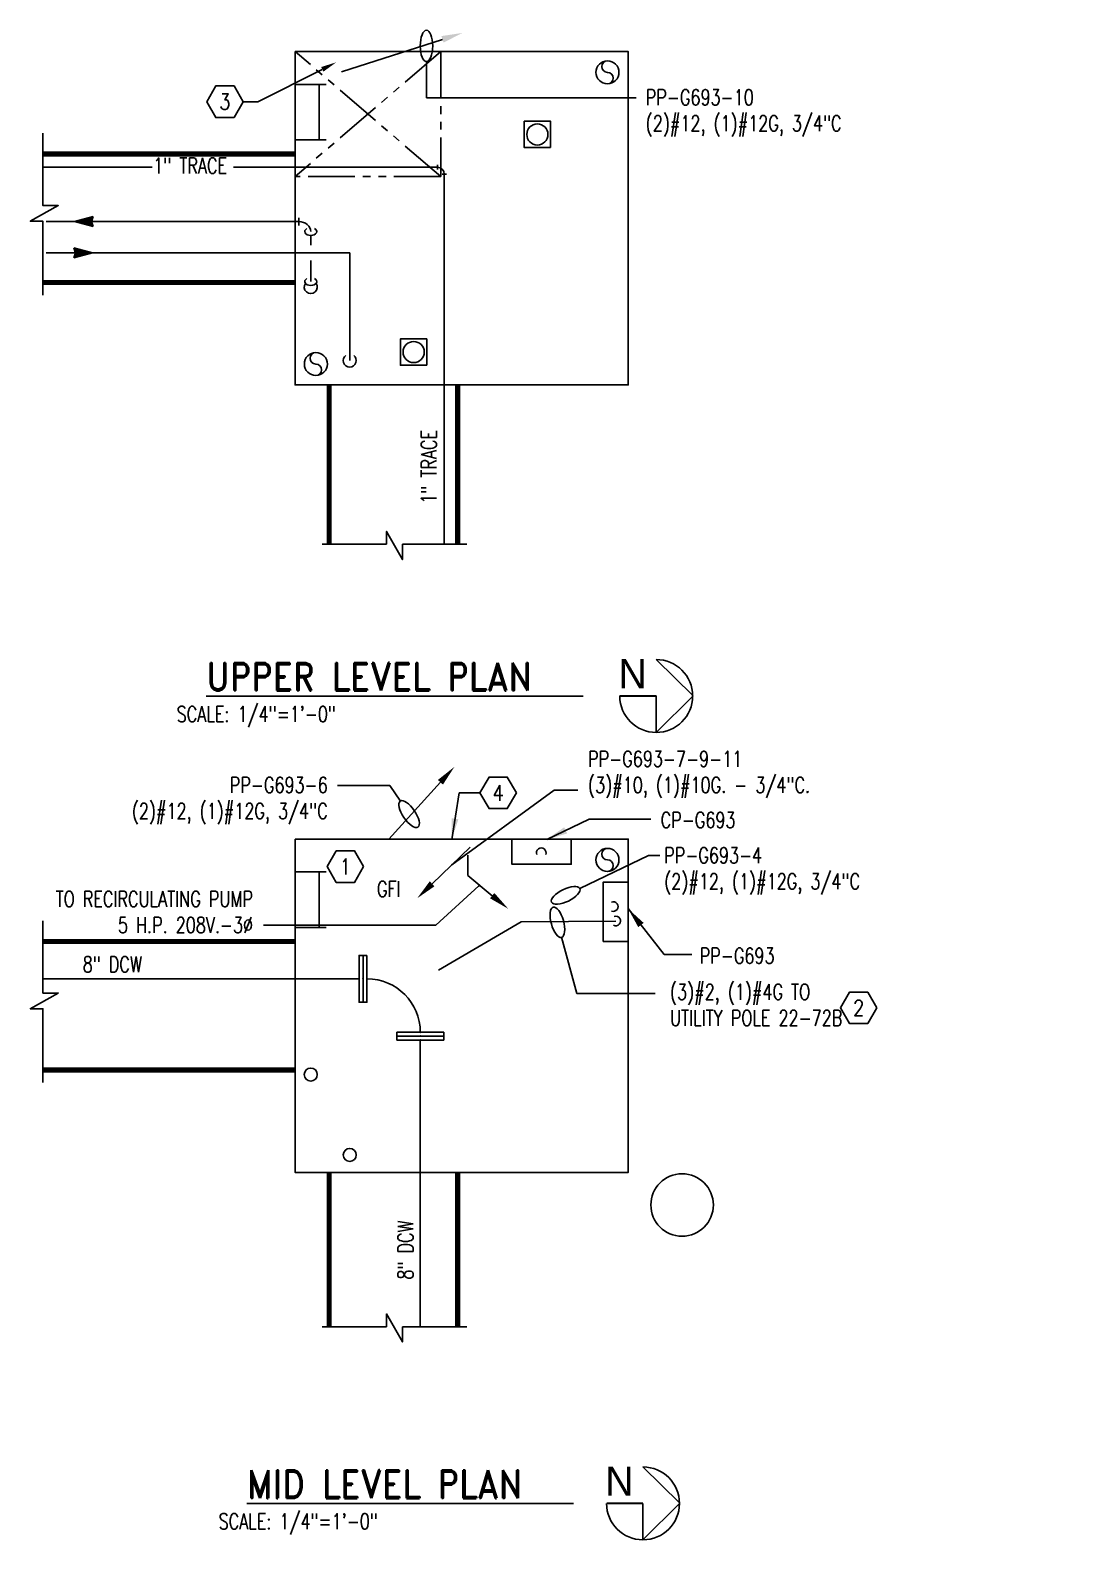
# Model space of a CAD drawing. Header units: inches. Extents: x 422 to 5092, y -339 to 887.
# Drawn here: x 2637.8 to 2938.1, y -339.5 to 95.3 of the extents above; entities that cross this region are included whole.
import ezdxf
from ezdxf import colors
from ezdxf.entities.mleader import LeaderData, LeaderLine
from ezdxf.enums import TextEntityAlignment as Align
from ezdxf.math import Vec2, Vec3

# ---------------------------------------------------------------- set-up
doc = ezdxf.new("R2010")
doc.units = ezdxf.units.IN
doc.header["$LTSCALE"] = 48
doc.header["$MEASUREMENT"] = 0
doc.linetypes.add('DOY01.233700-H6-3-3 Vlt (After 95% submttl)$0$HWSS', pattern=[0.515625, 0.28125, -0.046875, 0.046875, -0.046875, 0.046875, -0.046875])
for name, color, linetype in [('DOY01.233700-E-H6-3-3 Vlt (After 95% submttl)$0$E-LIGHTS AND POWER', 91, 'Continuous'), ('DOY01.233700-E-H6-3-3 Vlt (After 95% submttl)$0$E-LITE-IDEN', 41, 'Continuous'), ('DOY01.233700-E-H6-3-3 Vlt (After 95% submttl)$0$E-LITE-WIRE', 40, 'Continuous'), ('DOY01.233700-E-H6-3-3 Vlt (After 95% submttl)$0$E-POWR-IDEN', 71, 'Continuous'), ('DOY01.233700-E-H6-3-3 Vlt (After 95% submttl)$0$E-POWR-PANL', 140, 'Continuous'), ('DOY01.233700-E-H6-3-3 Vlt (After 95% submttl)$0$E-POWR-WIRE', 80, 'Continuous'), ('DOY01.233700-H6-3-3 Vlt (After 95% submttl)$0$E-POWR', 253, 'Continuous'), ('DOY01.233700-H6-3-3 Vlt (After 95% submttl)$0$EXST-BLDG', 253, 'Continuous'), ('DOY01.233700-H6-3-3 Vlt (After 95% submttl)$0$EXST-PIPE', 253, 'Continuous'), ('DOY01.233700-H6-3-3 Vlt (After 95% submttl)$0$EXST-UTLD', 253, 'Continuous'), ('DOY01.233700-H6-3-3 Vlt (After 95% submttl)$0$MU-DCW-PIPE', 253, 'Continuous'), ('DOY01.233700-H6-3-3 Vlt (After 95% submttl)$0$MU-PCR-PIPE', 253, 'Continuous'), ('DOY01.233700-H6-3-3 Vlt (After 95% submttl)$0$MU-PCR-VALV', 253, 'Continuous'), ('DOY01.233700-H6-3-3 Vlt (After 95% submttl)$0$MU-STEM-PIPE', 253, 'Continuous'), ('DOY01.233700-H6-3-3 Vlt (After 95% submttl)$0$MU-STEM-VALV', 253, 'Continuous'), ('DOY01.233700-H6-3-3 Vlt (After 95% submttl)$0$new-vault', 253, 'Continuous'), ('DOY01.233700-H6-3-3 Vlt (After 95% submttl)$0$TITLES', 111, 'Continuous')]:
    doc.layers.add(name, color=color, linetype=linetype)
doc.layers.add('DOY01.233700-E-H6-3-3 Vlt (After 95% submttl)$0$E-LITE', color=50, linetype='Continuous', lineweight=50)
doc.styles.add('DOY01.233700-E-H6-3-3 Vlt (After 95% submttl)$0$Note', font='romans.shx', dxfattribs={"width": 0.85})
doc.styles.add('DOY01.233700-E-H6-3-3 Vlt (After 95% submttl)$0$RomanS', font='romans.shx', dxfattribs={"width": 0.75})
doc.styles.add('DOY01.233700-H6-3-3 Vlt (After 95% submttl)$0$AU145S00', font='19', dxfattribs={"height": 12})
doc.styles.add('DOY01.233700-H6-3-3 Vlt (After 95% submttl)$0$ROMAND', font='romand.shx', dxfattribs={"width": 0.9})
doc.styles.add('DOY01.233700-H6-3-3 Vlt (After 95% submttl)$0$RomanS', font='romans.shx', dxfattribs={"width": 0.75})
doc.styles.get("Standard").update_dxf_attribs({"font": 'romans.shx', "width": 0.85})
doc.dimstyles.new('DOY01.233700-E-H6-3-3 Vlt (After 95% submttl)$0$FH_Arrow_Leader', dxfattribs={"dimscale": 96, "dimtxt": 0.09375, "dimasz": 0.125, "dimexe": 0.0625, "dimexo": 0.0625, "dimgap": 0.09, "dimtad": 0, "dimtih": 1, "dimtoh": 1, "dimdec": 4, "dimzin": 0, "dimdsep": 46, "dimlunit": 4, "dimtxsty": 'DOY01.233700-E-H6-3-3 Vlt (After 95% submttl)$0$RomanS', "dimcen": 0.09, "dimadec": 0, "dimazin": 0, "dimtfac": 1, "dimtdec": 4, "dimtofl": 0, "dimtmove": 0, "dimatfit": 3, "dimfxl": 1, "dimtolj": 1, "dimtzin": 0, "dimarcsym": 0})
doc.dimstyles.new('DOY01.233700-E-H6-3-3 Vlt (After 95% submttl)$0$FH_Ellipse_Leader', dxfattribs={"dimscale": 96, "dimtxt": 0.09375, "dimasz": 0.06, "dimexe": 0.1875, "dimexo": 0.0625, "dimgap": 0.0625, "dimtad": 1, "dimtoh": 1, "dimdec": 4, "dimlfac": 96, "dimrnd": 0.03125, "dimzin": 0, "dimdsep": 46, "dimlunit": 4, "dimtxsty": 'DOY01.233700-E-H6-3-3 Vlt (After 95% submttl)$0$RomanS', "dimcen": 0.09375, "dimclrd": 256, "dimclre": 256, "dimclrt": 256, "dimadec": 0, "dimazin": 0, "dimtfac": 1, "dimtdec": 4, "dimtofl": 0, "dimtmove": 0, "dimatfit": 3, "dimldrblk": 'DOY01.233700-E-H6-3-3 Vlt (After 95% submttl)$0$ELL', "dimfxl": 0.1875, "dimtolj": 1, "dimtzin": 0, "dimarcsym": 0})
doc.dimstyles.new('DOY01.233700-E-H6-3-3 Vlt (After 95% submttl)$0$Standard', dxfattribs={"dimtxt": 0.09375, "dimasz": 0.09375, "dimexe": 0.0625, "dimexo": 0.0625, "dimgap": 0.03125, "dimtad": 1, "dimdec": 8, "dimzin": 0, "dimdsep": 46, "dimlunit": 4, "dimtxsty": 'DOY01.233700-E-H6-3-3 Vlt (After 95% submttl)$0$RomanS', "dimcen": 0.09, "dimclrd": 254, "dimclre": 254, "dimclrt": 256, "dimadec": 0, "dimazin": 0, "dimtfac": 1, "dimtdec": 8, "dimtofl": 0, "dimtmove": 0, "dimatfit": 3, "dimfxl": 1, "dimtolj": 1, "dimtzin": 0, "dimlwd": -1, "dimlwe": -1, "dimarcsym": 0})

# ---------------------------------------------------------------- blocks, each defined once
blk = doc.blocks.new('DOY01.233700-E-H6-3-3 Vlt (After 95% submttl)$0$A$C7CD956E1')
at = {"layer": 'DOY01.233700-E-H6-3-3 Vlt (After 95% submttl)$0$E-LIGHTS AND POWER'}
blk.add_lwpolyline([(2.53, -2.53), (2.53, 2.53), (-2.53, 2.53), (-2.53, -2.53)], close=True, dxfattribs=at)
blk.add_circle((0, 0), 2.03, dxfattribs=at)
blk = doc.blocks.new('DOY01.233700-E-H6-3-3 Vlt (After 95% submttl)$0$ELL')
blk.add_ellipse((0, 0), major_axis=(-1.005, 0), ratio=0.397545)
blk = doc.blocks.new('DOY01.233700-E-H6-3-3 Vlt (After 95% submttl)$0$Anno_Hexagon_na')
at = {"color": 0, "linetype": 'ByBlock', "lineweight": -2}
blk.add_lwpolyline([(1.167, 0), (0.583, 1.01), (-0.583, 1.01), (-1.167, 0), (-0.583, -1.01), (0.583, -1.01)], close=True, dxfattribs=at)
at = {"color": 0, "linetype": 'ByBlock', "lineweight": -2, "style": 'DOY01.233700-E-H6-3-3 Vlt (After 95% submttl)$0$Note', "width": 0.85}
blk.add_attdef('ID', text='', height=1, dxfattribs=at).set_placement((0, 0), align=Align.MIDDLE)
blk = doc.blocks.new('DOY01.233700-E-H6-3-3 Vlt (After 95% submttl)$0$Anno_Hexagon')
at = {"color": 0, "linetype": 'ByBlock', "lineweight": -2}
blk.add_lwpolyline([(1.167, 0), (0.583, 1.01), (-0.583, 1.01), (-1.167, 0), (-0.583, -1.01), (0.583, -1.01)], close=True, dxfattribs=at)
at = {"color": 0, "linetype": 'ByBlock', "lineweight": -2, "style": 'DOY01.233700-E-H6-3-3 Vlt (After 95% submttl)$0$Note', "width": 0.85}
blk.add_attdef('ID', text='', height=1, dxfattribs=at).set_placement((0, 0), align=Align.MIDDLE)
blk = doc.blocks.new('DOY01.233700-H6-3-3 Vlt (After 95% submttl)$0$8blndflg')
blk.add_lwpolyline([(1.125, 6.75), (0, 6.75), (0, -6.75), (1.125, -6.75)], close=True)
at = {"color": 252}
for p in [(0, 0), (1.125, 0)]:
    blk.add_point(p, dxfattribs=at)
blk = doc.blocks.new('DOY01.233700-H6-3-3 Vlt (After 95% submttl)$0$FLOWAR')
for p, q in [((0, 0), (5.41, 1.44, 35.76)), ((0, 0), (5.41, -1.44, 35.76)), ((5.41, 1.44, 35.76), (4.88, -0.03, 35.76)), ((5.41, -1.44, 35.76), (4.88, 0.03, 35.76))]:
    blk.add_line(p, q)
for points in [[(0, 0), (5.41, 1.44), (4.89, 0), (5.41, 1.44)], [(0, 0), (5.41, -1.44), (4.89, 0), (5.41, -1.44)]]:
    blk.add_solid(points)
blk = doc.blocks.new('DOY01.233700-H6-3-3 Vlt (After 95% submttl)')
at = {"layer": 'DOY01.233700-H6-3-3 Vlt (After 95% submttl)$0$E-POWR'}
blk.add_lwpolyline([(2793.66493534, -144.90763824), (2793.66493534, -137.66257198), (2776.60106924, -137.66257198), (2776.60106924, -144.90763824)], close=True, dxfattribs=at)
at = {"layer": 'DOY01.233700-H6-3-3 Vlt (After 95% submttl)$0$EXST-BLDG'}
for points in [[(2641.50659765, 65.60447762), (2641.50659765, 44.76698157), (2645.90018693, 44.76698157), (2637.83122006, 40.22573852), (2641.50659765, 40.22573852), (2641.50659765, 18.97177873)], [(2641.50659765, -161.17559739), (2641.50659765, -182.01309345), (2645.90018693, -182.01309345), (2637.83122006, -186.5543365), (2641.50659765, -186.5543365), (2641.50659765, -207.80829629)]]:
    blk.add_lwpolyline(points, dxfattribs=at)
at = {"layer": 'DOY01.233700-H6-3-3 Vlt (After 95% submttl)$0$EXST-PIPE'}
for p, q in [((2755.11859659, 55.78156554), (2641.45479088, 55.78156554)), ((2755.11859659, 55.12406554), (2755.11859659, 56.43906554)), ((2756.46109659, 53.78156554), (2757.77609659, 53.78156554)), ((2757.11859659, 53.78156554), (2757.11859659, -52.77858994)), ((2732.57953409, -177.91257198), (2641.45479088, -177.91257198)), ((2750.20453409, -195.53757198), (2750.20453409, -278.08993473))]:
    blk.add_line(p, q, dxfattribs=at)
for centre, radius in [((2755.11859659, 53.78156554), 2), ((2734.82953409, -193.28757198), 15.375)]:
    blk.add_arc(centre, radius, 0, 90, dxfattribs=at)
at = {"layer": 'DOY01.233700-H6-3-3 Vlt (After 95% submttl)$0$EXST-UTLD'}
for p, q in [((2714.10924224, 60.11750304), (2641.45479088, 60.11750304)), ((2714.10924224, 59.91750304), (2641.45479088, 59.91750304)), ((2714.10924224, 59.71750304), (2641.45479088, 59.71750304)), ((2714.10924224, 59.51750304), (2641.45479088, 59.51750304)), ((2714.10924224, 59.31750304), (2641.45479088, 59.31750304)), ((2714.10924224, 59.11750304), (2641.45479088, 59.11750304)), ((2714.10924224, 23.11750304), (2641.45479088, 23.11750304)), ((2714.10924224, 22.91750304), (2641.45479088, 22.91750304)), ((2714.10924224, 22.71750304), (2641.45479088, 22.71750304)), ((2714.10924224, 22.51750304), (2641.45479088, 22.51750304)), ((2714.10924224, 22.31750304), (2641.45479088, 22.31750304)), ((2714.10924224, 22.11750304), (2641.45479088, 22.11750304)), ((2723.45453409, -6.88249696), (2723.45453409, -52.77858994)), ((2723.65453409, -6.88249696), (2723.65453409, -52.77858994)), ((2723.85453409, -6.88249696), (2723.85453409, -52.77858994)), ((2724.05453409, -6.88249696), (2724.05453409, -52.77858994)), ((2724.25453409, -6.88249696), (2724.25453409, -52.77858994)), ((2724.45453409, -6.88249696), (2724.45453409, -52.77858994)), ((2760.45453409, -6.88249696), (2760.45453409, -52.77858994)), ((2760.65453409, -6.88249696), (2760.65453409, -52.77858994)), ((2760.85453409, -6.88249696), (2760.85453409, -52.77858994)), ((2761.05453409, -6.88249696), (2761.05453409, -52.77858994)), ((2761.25453409, -6.88249696), (2761.25453409, -52.77858994)), ((2761.45453409, -6.88249696), (2761.45453409, -52.77858994)), ((2714.10924224, -166.66257198), (2641.45479088, -166.66257198)), ((2714.10924224, -166.86257198), (2641.45479088, -166.86257198)), ((2714.10924224, -167.06257198), (2641.45479088, -167.06257198)), ((2714.10924224, -167.26257198), (2641.45479088, -167.26257198)), ((2714.10924224, -167.46257198), (2641.45479088, -167.46257198)), ((2714.10924224, -167.66257198), (2641.45479088, -167.66257198)), ((2714.10924224, -203.66257198), (2641.45479088, -203.66257198)), ((2714.10924224, -203.86257198), (2641.45479088, -203.86257198)), ((2714.10924224, -204.06257198), (2641.45479088, -204.06257198)), ((2714.10924224, -204.26257198), (2641.45479088, -204.26257198)), ((2714.10924224, -204.46257198), (2641.45479088, -204.46257198)), ((2714.10924224, -204.66257198), (2641.45479088, -204.66257198)), ((2723.45453409, -233.66257198), (2723.45453409, -278.08993473)), ((2723.65453409, -233.66257198), (2723.65453409, -278.08993473)), ((2723.85453409, -233.66257198), (2723.85453409, -278.08993473)), ((2724.05453409, -233.66257198), (2724.05453409, -278.08993473)), ((2724.25453409, -233.66257198), (2724.25453409, -278.08993473)), ((2724.45453409, -233.66257198), (2724.45453409, -278.08993473)), ((2760.45453409, -233.66257198), (2760.45453409, -278.08993473)), ((2760.65453409, -233.66257198), (2760.65453409, -278.08993473)), ((2760.85453409, -233.66257198), (2760.85453409, -278.08993473)), ((2761.05453409, -233.66257198), (2761.05453409, -278.08993473)), ((2761.25453409, -233.66257198), (2761.25453409, -278.08993473)), ((2761.45453409, -233.66257198), (2761.45453409, -278.08993473))]:
    blk.add_line(p, q, dxfattribs=at)
for points in [[(2641.45479088, 39.1669931), (2641.45479088, 19.99286114)], [(2745.0452672, -52.77858994), (2745.0452672, -57.17217922), (2740.50402415, -49.10321235), (2740.50402415, -52.77858994)], [(2721.97011536, -52.77858994), (2740.50402415, -52.77858994)], [(2745.0452672, -52.77858994), (2763.579176, -52.77858994)], [(2721.97011536, -278.08993473), (2740.50402415, -278.08993473)], [(2745.0452672, -278.08993473), (2745.0452672, -282.483524), (2740.50402415, -274.41455713), (2740.50402415, -278.08993473)], [(2745.0452672, -278.08993473), (2763.579176, -278.08993473)]]:
    blk.add_lwpolyline(points, dxfattribs=at)
at = {"layer": 'DOY01.233700-H6-3-3 Vlt (After 95% submttl)$0$MU-DCW-PIPE'}
blk.add_circle((2825.60232212, -243.04030772), 9, dxfattribs=at)
at = {"layer": 'DOY01.233700-H6-3-3 Vlt (After 95% submttl)$0$MU-PCR-PIPE'}
for p, q in [((2642.41519689, 40.11750304), (2715.24172665, 40.11750304)), ((2718.64545342, 36.15348963), (2718.64545342, 33.30718201)), ((2718.64545342, 28.92782407), (2718.64545342, 22.86338335))]:
    blk.add_line(p, q, dxfattribs=at)
at = {"layer": 'DOY01.233700-H6-3-3 Vlt (After 95% submttl)$0$MU-PCR-VALV'}
blk.add_line((2715.24172665, 39.01293506), (2715.24172665, 41.22207102), dxfattribs=at)
blk.add_circle((2718.64545342, -205.48907579), 1.875, dxfattribs=at)
blk.add_arc((2718.64545342, 21.29099923), 1.875, 145.7991284611, 34.2008715389, dxfattribs=at)
for centre, major_axis, ratio, start_param, end_param in [((2715.24172665, 37.27229167), (-3.40372677, 0), 0.8359106243, 3.1415926536, 4.7123889804), ((2718.64545342, 37.27229167), (1.75, 0), 0.6393154507, 2.2444862085, 7.1802917523), ((2718.64545342, 22.86338335), (1.75, 0), 0.6393154507, 2.2444862085, 7.1802917523)]:
    blk.add_ellipse(centre, major_axis=major_axis, ratio=ratio, start_param=start_param, end_param=end_param, dxfattribs=at)
at = {"layer": 'DOY01.233700-H6-3-3 Vlt (After 95% submttl)$0$MU-STEM-PIPE'}
for p, q in [((2642.41519689, 31.11750304), (2729.87671623, 31.11750304)), ((2729.87671623, 31.11750304), (2729.87671623, 0.13874642))]:
    blk.add_line(p, q, dxfattribs=at)
at = {"layer": 'DOY01.233700-H6-3-3 Vlt (After 95% submttl)$0$MU-STEM-VALV'}
blk.add_circle((2729.87671623, -228.6413286), 1.875, dxfattribs=at)
blk.add_arc((2729.87671623, 0.13874642), 1.875, 128.2210877325, 51.7789122675, dxfattribs=at)
at = {"layer": 'DOY01.233700-H6-3-3 Vlt (After 95% submttl)$0$new-vault', "linetype": 'DOY01.233700-H6-3-3 Vlt (After 95% submttl)$0$HWSS'}
for p, q in [((2756.10924224, 53.11750304), (2714.10924224, 89.11750304)), ((2756.10924224, 89.11750304), (2714.10924224, 53.11750304))]:
    blk.add_line(p, q, dxfattribs=at)
at = {"layer": 'DOY01.233700-H6-3-3 Vlt (After 95% submttl)$0$new-vault'}
for p, q in [((2721.10924224, 79.66314073), (2721.10924224, 63.66314073)), ((2721.10924224, -147.11693429), (2721.10924224, -163.11693429))]:
    blk.add_line(p, q, dxfattribs=at)
for points in [[(2714.10924224, 89.11750304), (2714.10924224, -6.88249696), (2810.10924224, -6.88249696), (2810.10924224, 89.11750304)], [(2714.10924224, -137.66257198), (2714.10924224, -233.66257198), (2810.10924224, -233.66257198), (2810.10924224, -137.66257198)]]:
    blk.add_lwpolyline(points, close=True, dxfattribs=at)
at = {"layer": 'DOY01.233700-H6-3-3 Vlt (After 95% submttl)$0$new-vault', "linetype": 'DOY01.233700-H6-3-3 Vlt (After 95% submttl)$0$HWSS'}
blk.add_lwpolyline([(2756.10924224, 53.11750304), (2714.10924224, 53.11750304), (2714.10924224, 89.11750304), (2756.10924224, 89.11750304)], close=True, dxfattribs=at)
at = {"layer": 'DOY01.233700-H6-3-3 Vlt (After 95% submttl)$0$new-vault'}
for points in [[(2804.10924224, 86.43000304, 1), (2804.10924224, 83.11750304, -1), (2804.10924224, 79.80500304, -1)], [(2720.10924224, 2.43000304, 1), (2720.10924224, -0.88249696, -1), (2720.10924224, -4.19499696, -1)], [(2804.10924224, -140.35007198, 1), (2804.10924224, -143.66257198, -1), (2804.10924224, -146.97507198, -1)]]:
    blk.add_lwpolyline(points, format="xyb", dxfattribs=at)
for points in [[(2723.10924224, 79.66314073), (2714.10924224, 79.66314073)], [(2714.10924224, 63.66314073), (2723.10924224, 63.66314073)], [(2723.10924224, -147.11693429), (2714.10924224, -147.11693429)], [(2714.10924224, -163.11693429), (2723.10924224, -163.11693429)]]:
    blk.add_lwpolyline(points, dxfattribs=at)
for centre in [(2804.10924224, 83.11750304), (2720.10924224, -0.88249696), (2804.10924224, -143.66257198)]:
    blk.add_circle(centre, 3.3125, dxfattribs=at)
at = {"layer": 'DOY01.233700-H6-3-3 Vlt (After 95% submttl)$0$TITLES'}
for p, q in [((2818.14937623, -85.9826067), (2828.74613568, -96.41237988)), ((2818.14937623, -106.96186241), (2828.74613568, -96.41237988)), ((2818.14937623, -106.96186241), (2818.14937623, -96.47223456)), ((2814.33913597, -318.48043439), (2824.93589542, -328.91020756)), ((2814.33913597, -339.4596901), (2824.93589542, -328.91020756)), ((2814.33913597, -339.4596901), (2814.33913597, -328.97006225))]:
    blk.add_line(p, q, dxfattribs=at)
at = {"layer": 'DOY01.233700-H6-3-3 Vlt (After 95% submttl)$0$TITLES', "const_width": 0.6125}
for points in [[(2807.65974838, -96.47223456), (2818.14937623, -96.47223456)], [(2803.84950812, -328.97006225), (2814.33913597, -328.97006225)]]:
    blk.add_lwpolyline(points, dxfattribs=at)
at = {"layer": 'DOY01.233700-H6-3-3 Vlt (After 95% submttl)$0$TITLES'}
for centre in [(2818.14937623, -96.47223456), (2814.33913597, -328.97006225)]:
    blk.add_arc(centre, 10.48962785, 180, 90, dxfattribs=at)
at = {"layer": 'DOY01.233700-H6-3-3 Vlt (After 95% submttl)$0$EXST-PIPE'}
for p in [(2732.57953409, -177.91257198), (2733.70453409, -177.91257198)]:
    blk.add_blockref('DOY01.233700-H6-3-3 Vlt (After 95% submttl)$0$8blndflg', p, dxfattribs=at)
at = {"layer": 'DOY01.233700-H6-3-3 Vlt (After 95% submttl)$0$EXST-PIPE', "rotation": 90}
for p in [(2750.20453409, -194.41257198), (2750.20453409, -195.53757198)]:
    blk.add_blockref('DOY01.233700-H6-3-3 Vlt (After 95% submttl)$0$8blndflg', p, dxfattribs=at)
at = {"layer": 'DOY01.233700-H6-3-3 Vlt (After 95% submttl)$0$MU-PCR-VALV'}
blk.add_blockref('DOY01.233700-H6-3-3 Vlt (After 95% submttl)$0$FLOWAR', (2650.57583617, 40.11750304), dxfattribs=at)
at = {"layer": 'DOY01.233700-H6-3-3 Vlt (After 95% submttl)$0$MU-STEM-VALV', "rotation": 180}
blk.add_blockref('DOY01.233700-H6-3-3 Vlt (After 95% submttl)$0$FLOWAR', (2655.79998694, 31.11750304), dxfattribs=at)
at = {"layer": 'DOY01.233700-H6-3-3 Vlt (After 95% submttl)$0$EXST-PIPE', "insert": (2652.98450668, -171.47909851), "char_height": 4.5, "width": 31.1325970763, "attachment_point": 1, "style": 'DOY01.233700-H6-3-3 Vlt (After 95% submttl)$0$RomanS'}
blk.add_mtext('8" DCW', dxfattribs=at)
at = {"layer": 'DOY01.233700-H6-3-3 Vlt (After 95% submttl)$0$EXST-PIPE', "insert": (2743.6878188, -264.53019599), "char_height": 4.5, "width": 31.1325970763, "attachment_point": 1, "rotation": 90, "style": 'DOY01.233700-H6-3-3 Vlt (After 95% submttl)$0$RomanS'}
blk.add_mtext('8" DCW', dxfattribs=at)
at = {"layer": 'DOY01.233700-H6-3-3 Vlt (After 95% submttl)$0$TITLES', "style": 'DOY01.233700-H6-3-3 Vlt (After 95% submttl)$0$ROMAND', "width": 0.9}
for s, p in [('%%UUPPER LEVEL PLAN   ', (2742.84526628, -94.93046513)), ('%%UMID LEVEL PLAN   ', (2747.30920179, -327.42829281))]:
    blk.add_text(s, height=8, dxfattribs=at).set_placement(p, align=Align.CENTER)
at = {"layer": 'DOY01.233700-H6-3-3 Vlt (After 95% submttl)$0$TITLES', "style": 'DOY01.233700-H6-3-3 Vlt (After 95% submttl)$0$AU145S00'}
for p in [(2807.29153315, -94.2628475), (2803.48129289, -326.76067519)]:
    blk.add_text('N', height=8.4, dxfattribs=at).set_placement(p)
at = {"layer": 'DOY01.233700-H6-3-3 Vlt (After 95% submttl)$0$TITLES', "style": 'DOY01.233700-H6-3-3 Vlt (After 95% submttl)$0$RomanS', "width": 0.75}
for p in [(2680.0443273, -103.93571975), (2692.1185794, -336.40793893)]:
    blk.add_text('SCALE: 1/4"=1\'-0"', height=4.5, dxfattribs=at).set_placement(p)
for points in [[(2673.00271841, 52.85633254), (2696.38664698, 52.85633254), (2696.38664698, 58.7759754), (2673.00271841, 58.7759754)], [(2756.04382959, -41.40667988), (2756.04382959, -18.02275131), (2750.12418674, -18.02275131), (2750.12418674, -41.40667988)]]:
    blk.add_wipeout(points).dxf.layer = 'DOY01.233700-H6-3-3 Vlt (After 95% submttl)$0$EXST-PIPE'
at = {"layer": 'DOY01.233700-H6-3-3 Vlt (After 95% submttl)$0$EXST-PIPE', "insert": (2673.28396841, 58.4947254), "char_height": 4.5, "width": 32.5419381815, "attachment_point": 1, "style": 'DOY01.233700-H6-3-3 Vlt (After 95% submttl)$0$RomanS'}
blk.add_mtext('1" TRACE', dxfattribs=at)
at = {"layer": 'DOY01.233700-H6-3-3 Vlt (After 95% submttl)$0$EXST-PIPE', "insert": (2750.40543674, -41.12542988), "char_height": 4.5, "width": 32.5419381815, "attachment_point": 1, "rotation": 90, "style": 'DOY01.233700-H6-3-3 Vlt (After 95% submttl)$0$RomanS'}
blk.add_mtext('1" TRACE', dxfattribs=at)
blk = doc.blocks.new('DOY01.233700-E-H6-3-3 Vlt (After 95% submttl)')
at = {"layer": 'DOY01.233700-E-H6-3-3 Vlt (After 95% submttl)$0$E-LITE-WIRE'}
for points in [[(2727.22, 83.57, 0, 0, 0.23714), (2748.28, 6.36, 0, 1.5, 0), (2748.28, 6.36, 0, 0, 0)], [(2783.92, 61.43, 0, 0, -0.19074), (2752.08, 2.56, 0, 1.5, 0), (2752.08, 2.56, 0, 0, 0)]]:
    blk.add_lwpolyline(points, format="xyseb", dxfattribs=at)
at = {"layer": 'DOY01.233700-E-H6-3-3 Vlt (After 95% submttl)$0$E-POWR-WIRE'}
blk.add_lwpolyline([(2805.8, -157.12, 0, 0, -0.437501), (2785.13, -141.62, 0, 0.15, 0), (2785.13, -141.62, 0, 0, 0)], format="xyseb", dxfattribs=at)
for centre, start, end in [((2785.04, -141.62), 337.6945, 202.3055), ((2805.8, -157.12), 247.6945, 112.3055), ((2806.49, -161.28), 243.0071, 107.618)]:
    blk.add_arc(centre, 1.38, start, end, dxfattribs=at)
at = {"layer": 'DOY01.233700-E-H6-3-3 Vlt (After 95% submttl)$0$E-LITE', "xscale": 1.5, "yscale": 1.5, "zscale": 1.5}
for p in [(2783.92, 65.23), (2748.28, 2.56)]:
    blk.add_blockref('DOY01.233700-E-H6-3-3 Vlt (After 95% submttl)$0$A$C7CD956E1', p, dxfattribs=at)
at = {"layer": 'DOY01.233700-E-H6-3-3 Vlt (After 95% submttl)$0$E-POWR-IDEN', "xscale": 4.5, "yscale": 4.5, "zscale": 4.5}
for p, values in [((2728.63, -145.61), {'ID': '1'}), ((2876.46, -186.28), {'ID': '2'})]:
    blk.add_blockref('DOY01.233700-E-H6-3-3 Vlt (After 95% submttl)$0$Anno_Hexagon', p, dxfattribs=at).add_auto_attribs(values)
at = {"layer": 'DOY01.233700-E-H6-3-3 Vlt (After 95% submttl)$0$E-LITE-IDEN', "insert": (2815.14, 78.17), "char_height": 4.5, "attachment_point": 1, "style": 'DOY01.233700-E-H6-3-3 Vlt (After 95% submttl)$0$RomanS'}
blk.add_mtext('PP-G693-10\\P(2)#12, (1)#12G, 3/4"C', dxfattribs=at)
at = {"layer": 'DOY01.233700-E-H6-3-3 Vlt (After 95% submttl)$0$E-POWR-IDEN', "char_height": 4.5, "style": 'DOY01.233700-E-H6-3-3 Vlt (After 95% submttl)$0$RomanS'}
for s, insert, attachment_point in [('PP-G693-6\\P(2)#12, (1)#12G, 3/4"C', (2723.53, -119.85), 3), ('CP-G693', (2819.43, -129.95), 1), ('PP-G693-4\\P(2)#12, (1)#12G, 3/4"C', (2820.46, -140.11), 1), ('GFI', (2737.72, -149.81), 1), ('PP-G693', (2830.68, -169.03), 1)]:
    blk.add_mtext(s, dxfattribs=dict(at, insert=insert, attachment_point=attachment_point))
at = {"layer": 'DOY01.233700-E-H6-3-3 Vlt (After 95% submttl)$0$E-LITE-IDEN'}
ml = blk.add_multileader_mtext('Standard', dxfattribs=at)
ml.set_content('')
ml.set_leader_properties()
ml.set_arrow_properties(name='DOY01.233700-E-H6-3-3 Vlt (After 95% submttl)$0$ELL')
ml.build(insert=Vec2(0, 0))
ml.multileader.update_dxf_attribs({"dogleg_length": 0.125, "arrow_head_size": 4.5, "scale": 48})
ctx = ml.context
ctx.base_point, ctx.scale, ctx.char_height, ctx.arrow_head_size, ctx.landing_gap_size, ctx.plane_origin = Vec3(2812.36, 75.78), 48, 4.5, 4.5, 4.32, Vec3(1759.06, 232.64)
notes = []
notes.append((ctx, [(0, (1, 1, 0), (2751.97, 75.78), (1, 0), 60.39, [(0, [(2751.97, 90.73)], 0, [])])]))
ctx.mtext, ml.multileader.dxf.content_type = None, 0
at = {"layer": 'DOY01.233700-E-H6-3-3 Vlt (After 95% submttl)$0$E-LITE-WIRE'}
ml = blk.add_multileader_mtext('Standard', dxfattribs=at)
ml.set_content('')
ml.set_leader_properties()
ml.build(insert=Vec2(0, 0))
ml.multileader.update_dxf_attribs({"dogleg_length": 0.125, "arrow_head_size": 6, "scale": 48})
ctx = ml.context
ctx.base_point, ctx.scale, ctx.char_height, ctx.arrow_head_size, ctx.landing_gap_size, ctx.plane_origin = Vec3(2727.46, 83.24), 48, 4.5, 6, 4.32, Vec3(1779.9, 243.93)
notes.append((ctx, [(0, (1, 1, 0), (2727.46, 83.24), (-1, 0), 0.00146, [(0, [(2762.3, 94.46)], 0, [])])]))
ctx.mtext, ml.multileader.dxf.content_type = None, 0
at = {"layer": 'DOY01.233700-E-H6-3-3 Vlt (After 95% submttl)$0$E-POWR-IDEN'}
for points, dimstyle, override in [([(2786.65, -137.75), (2798.84, -131.96), (2816.55, -131.96)], 'DOY01.233700-E-H6-3-3 Vlt (After 95% submttl)$0$Standard', {"dimscale": 48, "dimasz": 0.125, "dimgap": 0.125, "dimtad": 0, "dimclrd": 0}), ([(2810.03, -157.71), (2820.46, -170.93), (2828.36, -170.94)], 'DOY01.233700-E-H6-3-3 Vlt (After 95% submttl)$0$Standard', {"dimscale": 48, "dimasz": 0.125, "dimgap": 0.125, "dimtad": 0, "dimclrd": 0}), ([(2755.42, -175.38), (2779.25, -161.52), (2806.49, -161.28)], 'DOY01.233700-E-H6-3-3 Vlt (After 95% submttl)$0$FH_Arrow_Leader', {"dimscale": 0, "dimgap": 0.09, "dimtad": 0})]:
    blk.add_leader(points, dimstyle=dimstyle, override=override, dxfattribs=at)
ml = blk.add_multileader_block('Standard', dxfattribs=at)
ml.set_content('DOY01.233700-E-H6-3-3 Vlt (After 95% submttl)$0$Anno_Hexagon_na', color=256, scale=4.5)
ml.set_attribute('ID', '3', width=0)
ml.set_leader_properties()
ml.build(insert=Vec2(0, 0))
ml.multileader.update_dxf_attribs({"dogleg_length": 0.125, "arrow_head_size": 4.5, "scale": 48})
ctx = ml.context
ctx.base_point, ctx.scale, ctx.char_height, ctx.arrow_head_size, ctx.landing_gap_size, ctx.plane_origin = Vec3(2688.67, 74.65), 48, 4.5, 4.5, 4.32, Vec3(-22.54, 0)
notes.append((ctx, [(0, (1, 1, 0), (2703.41, 74.65), (-1, 0), 4.24, [(0, [(2725.98, 86)], 0, [])])]))
ctx.block.insert = Vec3(2693.92, 74.65)
ml = blk.add_multileader_mtext('Standard', dxfattribs=at)
ml.set_content('')
ml.set_leader_properties()
ml.set_arrow_properties(name='DOY01.233700-E-H6-3-3 Vlt (After 95% submttl)$0$ELL')
ml.build(insert=Vec2(0, 0))
ml.multileader.update_dxf_attribs({"dogleg_length": 0.125, "arrow_head_size": 4.5, "scale": 48})
ctx = ml.context
ctx.base_point, ctx.scale, ctx.char_height, ctx.arrow_head_size, ctx.landing_gap_size, ctx.plane_origin = Vec3(2726.3, -122.25), 48, 4.5, 4.5, 4.32, Vec3(4720.31, -338.27)
ctx.text_align_type = 2
notes.append((ctx, [(0, (1, 1, 0), (2741.39, -122.25), (-1, 0), 15.09, [(0, [(2746.98, -130.48)], 0, [])])]))
ctx.mtext, ml.multileader.dxf.content_type = None, 0
ml = blk.add_multileader_mtext('Standard', dxfattribs=at)
ml.set_content('')
ml.set_leader_properties()
ml.set_arrow_properties(name='DOY01.233700-E-H6-3-3 Vlt (After 95% submttl)$0$ELL')
ml.build(insert=Vec2(0, 0))
ml.multileader.update_dxf_attribs({"dogleg_length": 0.125, "arrow_head_size": 4.5, "scale": 48})
ctx = ml.context
ctx.base_point, ctx.scale, ctx.char_height, ctx.arrow_head_size, ctx.landing_gap_size, ctx.plane_origin = Vec3(2819.16, -142.39), 48, 4.5, 4.5, 4.32, Vec3(0, 9.53)
notes.append((ctx, [(0, (1, 1, 0), (2815.88, -142.39), (1, 0), 3.28, [(0, [(2792.07, -153.89)], 0, [])])]))
ctx.mtext, ml.multileader.dxf.content_type = None, 0
ml = blk.add_multileader_mtext('Standard', dxfattribs=at)
ml.set_content('(3)#2, (1)#4G TO\\PUTILITY POLE 22-72B', color=256, style='DOY01.233700-E-H6-3-3 Vlt (After 95% submttl)$0$RomanS')
ml.set_leader_properties()
ml.set_arrow_properties(name='DOY01.233700-E-H6-3-3 Vlt (After 95% submttl)$0$ELL')
ml.build(insert=Vec2(0, 0))
ml.multileader.update_dxf_attribs({"dogleg_length": 0.125, "arrow_head_size": 4.5, "scale": 48})
ctx = ml.context
ctx.base_point, ctx.scale, ctx.char_height, ctx.arrow_head_size, ctx.landing_gap_size, ctx.plane_origin = Vec3(2817.82, -182.13), 48, 4.5, 4.5, 4.32, Vec3(-0.99, 9.53)
notes.append((ctx, [(0, (1, 1, 0), (2795.32, -182.13), (1, 0), 22.51, [(0, [(2789.68, -161.63)], 0, [])])]))
ctx.mtext.insert, ctx.mtext.width = Vec3(2822.14, -179.43), 47.2949
at = {"layer": 'DOY01.233700-E-H6-3-3 Vlt (After 95% submttl)$0$E-POWR-WIRE'}
ml = blk.add_multileader_mtext('Standard', dxfattribs=at)
ml.set_content('')
ml.set_leader_properties()
ml.build(insert=Vec2(0, 0))
ml.multileader.update_dxf_attribs({"dogleg_length": 0.125, "arrow_head_size": 6, "scale": 48})
ctx = ml.context
ctx.base_point, ctx.scale, ctx.char_height, ctx.arrow_head_size, ctx.landing_gap_size, ctx.plane_origin = Vec3(2741.17, -137.67), 48, 4.5, 6, 4.32, Vec3(1793.61, 23.02)
notes.append((ctx, [(0, (1, 1, 0), (2741.17, -137.67), (-1, 0), 0.00146, [(0, [(2760.02, -116.87)], 0, [])])]))
ctx.mtext, ml.multileader.dxf.content_type = None, 0
for ctx, leaders in notes:
    for number, flags, end, landing, length, lines in leaders:
        leader = LeaderData()
        leader.index, (leader.has_last_leader_line, leader.has_dogleg_vector, leader.attachment_direction) = number, flags
        leader.last_leader_point, leader.dogleg_vector, leader.dogleg_length = Vec3(end), Vec3(landing), length
        for number, points, colour, breaks in lines:
            line = LeaderLine()
            line.index, line.vertices, line.color, line.breaks = number, Vec3.list(points), colors.encode_raw_color(colour), breaks
            leader.lines.append(line)
        ctx.leaders.append(leader)
blk.add_blockref('DOY01.233700-H6-3-3 Vlt (After 95% submttl)', (0, 0))
at = {"layer": 'DOY01.233700-E-H6-3-3 Vlt (After 95% submttl)$0$E-POWR-IDEN'}
blk.add_line((2763.85, -148.2), (2763.85, -142.29), dxfattribs=at)
at = {"layer": 'DOY01.233700-E-H6-3-3 Vlt (After 95% submttl)$0$E-POWR-PANL'}
for points in [[(2776.6, -137.67), (2793.66, -137.67), (2793.66, -144.91), (2776.6, -144.91)], [(2802.86, -167.16), (2802.86, -150.09), (2810.11, -150.09), (2810.11, -167.16)]]:
    blk.add_lwpolyline(points, close=True, dxfattribs=at)
at = {"layer": 'DOY01.233700-E-H6-3-3 Vlt (After 95% submttl)$0$E-POWR-IDEN', "xscale": 4.5, "yscale": 4.5, "zscale": 4.5}
blk.add_blockref('DOY01.233700-E-H6-3-3 Vlt (After 95% submttl)$0$Anno_Hexagon', (2772.63, -124.37), dxfattribs=at).add_auto_attribs({'ID': '4'})
at = {"layer": 'DOY01.233700-E-H6-3-3 Vlt (After 95% submttl)$0$E-POWR-IDEN', "char_height": 4.5, "style": 'DOY01.233700-E-H6-3-3 Vlt (After 95% submttl)$0$RomanS'}
for s, insert, attachment_point in [('\\A1;PP-G693-7-9-11\\P(3)#10, (1)#10G. - 3/4"C.', (2798.53, -125.84), 7), ('\\A1;TO RECIRCULATING PUMP\\P5 H.P. 208V.-3∅', (2702.03, -164.68), 9)]:
    blk.add_mtext(s, dxfattribs=dict(at, insert=insert, attachment_point=attachment_point))
at = {"layer": 'DOY01.233700-E-H6-3-3 Vlt (After 95% submttl)$0$E-POWR-IDEN', "annotation_type": 0, "has_hookline": 1}
for points, hookline_direction, text_width in [([(2759.24, -145.08), (2788.71, -123.59), (2795.53, -123.59)], 0, 71.84), ([(2767.09, -151.17), (2754.68, -162.43), (2705.03, -162.43)], 1, 64.12)]:
    blk.add_leader(points, dimstyle='DOY01.233700-E-H6-3-3 Vlt (After 95% submttl)$0$FH_Ellipse_Leader', override={"dimscale": 0, "dimgap": 0.0625, "dimtad": 0}, dxfattribs=dict(at, hookline_direction=hookline_direction, text_width=text_width))
at = {"layer": 'DOY01.233700-E-H6-3-3 Vlt (After 95% submttl)$0$E-POWR-IDEN'}
blk.add_leader([(2759.26, -137.75), (2761.37, -124.36), (2767.38, -124.37)], dimstyle='DOY01.233700-E-H6-3-3 Vlt (After 95% submttl)$0$Standard', override={"dimscale": 48, "dimasz": 0.125, "dimgap": 0.125, "dimtad": 0, "dimclrd": 0}, dxfattribs=at)
ml = blk.add_multileader_mtext('Standard', dxfattribs=at)
ml.set_content('')
ml.set_leader_properties()
ml.build(insert=Vec2(0, 0))
ml.multileader.update_dxf_attribs({"dogleg_length": 0.125, "arrow_head_size": 6, "scale": 48})
ctx = ml.context
ctx.base_point, ctx.scale, ctx.char_height, ctx.arrow_head_size, ctx.landing_gap_size, ctx.plane_origin = Vec3(2764.52, -139.98), 48, 4.5, 6, 4.32, Vec3(1816.96, 20.71)
notes = []
notes.append((ctx, [(1, (1, 1, 0), (2764.52, -139.98), (1, 0), 0.00146, [(0, [(2749.29, -154.73)], 0, [])])]))
ctx.mtext, ml.multileader.dxf.content_type = None, 0
ml = blk.add_multileader_mtext('Standard', dxfattribs=at)
ml.set_content('')
ml.set_leader_properties()
ml.build(insert=Vec2(0, 0))
ml.multileader.update_dxf_attribs({"dogleg_length": 0.125, "arrow_head_size": 6, "scale": 48})
ctx = ml.context
ctx.base_point, ctx.scale, ctx.char_height, ctx.arrow_head_size, ctx.landing_gap_size, ctx.plane_origin = Vec3(2763.85, -148.2), 48, 4.5, 6, 4.32, Vec3(1816.29, 12.49)
notes.append((ctx, [(0, (1, 1, 0), (2763.85, -148.2), (-1, 0), 0.00146, [(0, [(2775.55, -157.77)], 0, [])])]))
ctx.mtext, ml.multileader.dxf.content_type = None, 0
for ctx, leaders in notes:
    for number, flags, end, landing, length, lines in leaders:
        leader = LeaderData()
        leader.index, (leader.has_last_leader_line, leader.has_dogleg_vector, leader.attachment_direction) = number, flags
        leader.last_leader_point, leader.dogleg_vector, leader.dogleg_length = Vec3(end), Vec3(landing), length
        for number, points, colour, breaks in lines:
            line = LeaderLine()
            line.index, line.vertices, line.color, line.breaks = number, Vec3.list(points), colors.encode_raw_color(colour), breaks
            leader.lines.append(line)
        ctx.leaders.append(leader)

msp = doc.modelspace()

# ---------------------------------------------------------------- block references
msp.add_blockref('DOY01.233700-E-H6-3-3 Vlt (After 95% submttl)', (0, 0))

doc.saveas('drawing.dxf')
